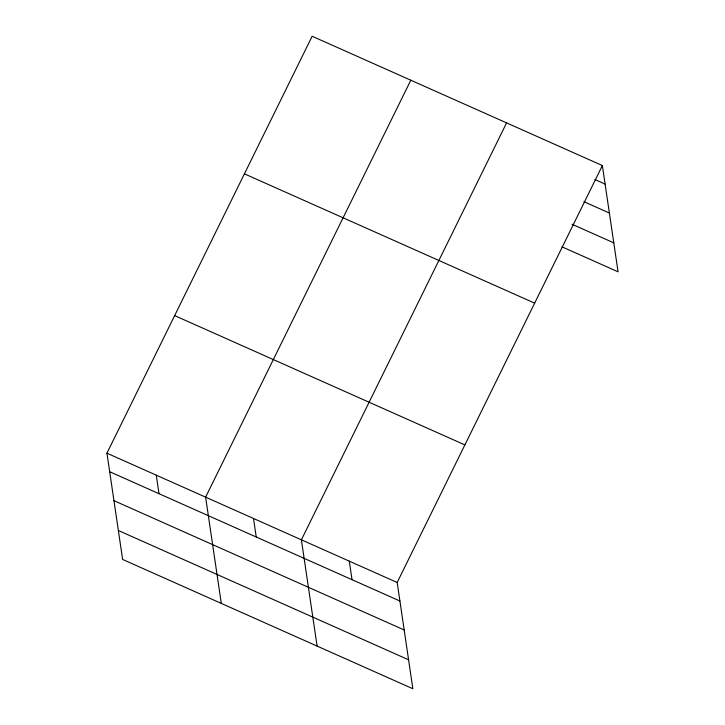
<?xml version="1.0" encoding="UTF-8"?>
<svg xmlns="http://www.w3.org/2000/svg" width="725" height="725" viewBox="0 0 725 725"><rect width="100%" height="100%" fill="white"/><g stroke="black" fill="none" stroke-linecap="round" stroke-linejoin="round"><path stroke-width="1.09" d="M602.366 165.554L397.173 582.492L412.86 688.75L122.634 559.446L106.938 453.188L312.14 36.25L602.366 165.554L618.062 271.812L562.02 246.844M410.812 80.212L205.619 497.151L221.306 603.408M506.594 122.887L301.392 539.826L317.088 646.084M594.917 179.537L605.103 184.078M583.906 201.686L609.381 213.032M572.007 224.243L613.785 242.857M244.425 173.837L534.651 303.141M174.653 315.602L464.888 444.905M106.938 453.188L397.173 582.492M109.674 471.721L399.91 601.025M113.952 500.667L404.188 629.971M118.356 530.501L408.592 659.795M349.287 561.159L352.024 579.683M253.505 518.493L256.242 537.017M156.283 475.174L159.02 493.698"/></g></svg>
